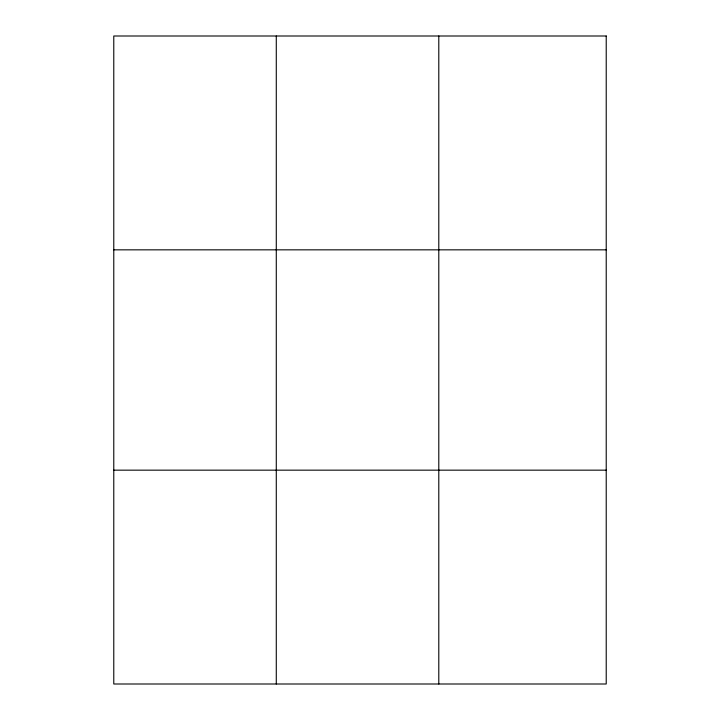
<?xml version="1.0" encoding="UTF-8"?>
<svg xmlns="http://www.w3.org/2000/svg" width="720" height="720" viewBox="0 0 720 720"><rect width="100%" height="100%" fill="white"/><g stroke="black" fill="none" stroke-linecap="round" stroke-linejoin="round"><path stroke-width="1.08" d="M276.282 684L276.282 36M438.795 684L438.795 36M113.778 249.84L606.222 249.84M113.778 470.16L606.222 470.16M606.222 36L606.222 684L113.778 684L113.778 36L606.222 36"/></g></svg>
